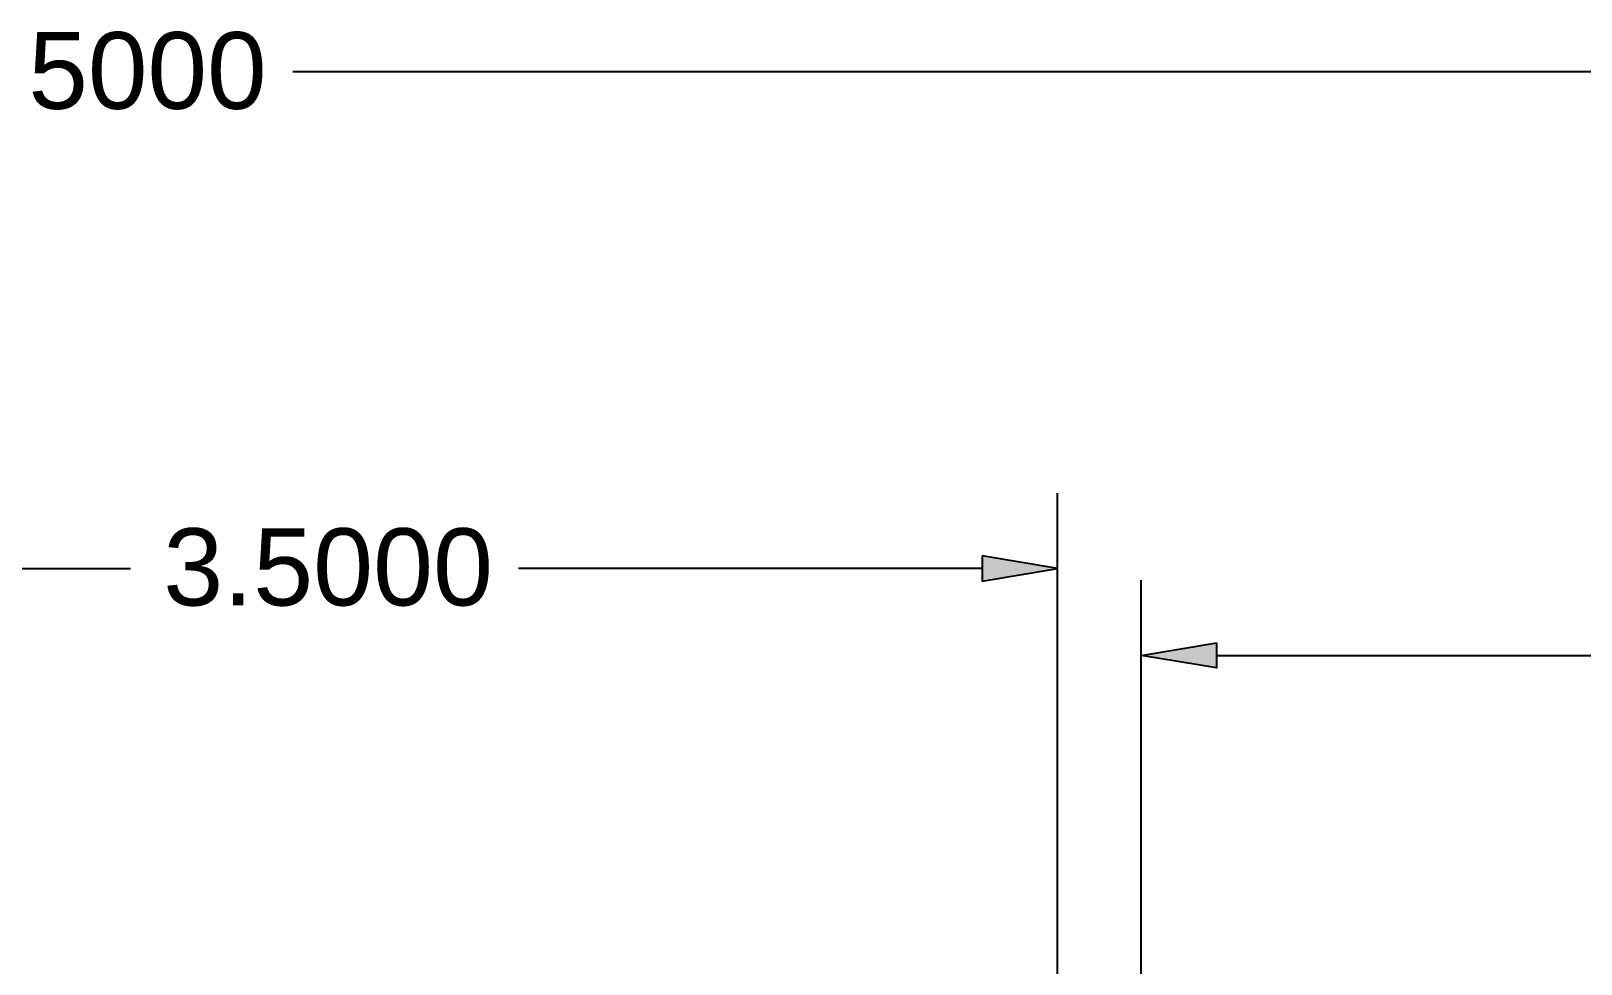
# Model space of a CAD drawing. Header units: millimetres. Extents: x 43 to 258, y 87 to 343.
# Drawn here: x 151.52 to 194.86, y 316.01 to 342.09 of the extents above; entities that cross this region are included whole.
import ezdxf

# ---------------------------------------------------------------- set-up
doc = ezdxf.new("R2010")
doc.units = ezdxf.units.MM
doc.header["$MEASUREMENT"] = 0
doc.layers.get('0').update_dxf_attribs({"linetype": 'CONTINUOUS'})
doc.styles.add('Arial$001H0', font='')
doc.styles.get('Arial$001H0').set_extended_font_data('Arial')

msp = doc.modelspace()

# ---------------------------------------------------------------- hatches: boundary and pattern name
at = {"true_color": 0x000006}
for points in [[(178.114, 327.417), (178.114, 326.707), (180.22, 327.067)], [(184.665, 324.982), (184.665, 324.284), (182.559, 324.633)]]:
    msp.add_hatch(color=0, dxfattribs=at).paths.add_polyline_path(points)

# ---------------------------------------------------------------- linework, layer by layer
at = {"color": 0, "linetype": 'Continuous', "lineweight": 25, "true_color": 0x000006}
for p, q in [((235.497, 340.953), (158.842, 340.953)), ((180.22, 314.24), (180.22, 329.173)), ((141.337, 327.067), (154.301, 327.067)), ((178.114, 327.067), (165.149, 327.067)), ((182.559, 314.24), (182.559, 326.739)), ((184.665, 324.633), (203.44, 324.633))]:
    msp.add_line(p, q, dxfattribs=at)
at = {"color": 0, "linetype": 'Continuous', "lineweight": -2, "true_color": 0x000006}
for points in [[(178.114, 327.417), (178.114, 326.707), (180.22, 327.067)], [(184.665, 324.982), (184.665, 324.284), (182.559, 324.633)]]:
    msp.add_lwpolyline(points, close=True, dxfattribs=at)

# ---------------------------------------------------------------- texts
at = {"color": 0, "true_color": 0x000006, "style": 'Arial$001H0'}
for s, height, p in [('14.5000', 2.1443, (147.285, 339.915)), ('3.5000', 2.1576, (155.222, 326.03))]:
    msp.add_text(s, height=height, dxfattribs=at).set_placement(p)

doc.saveas('drawing.dxf')
